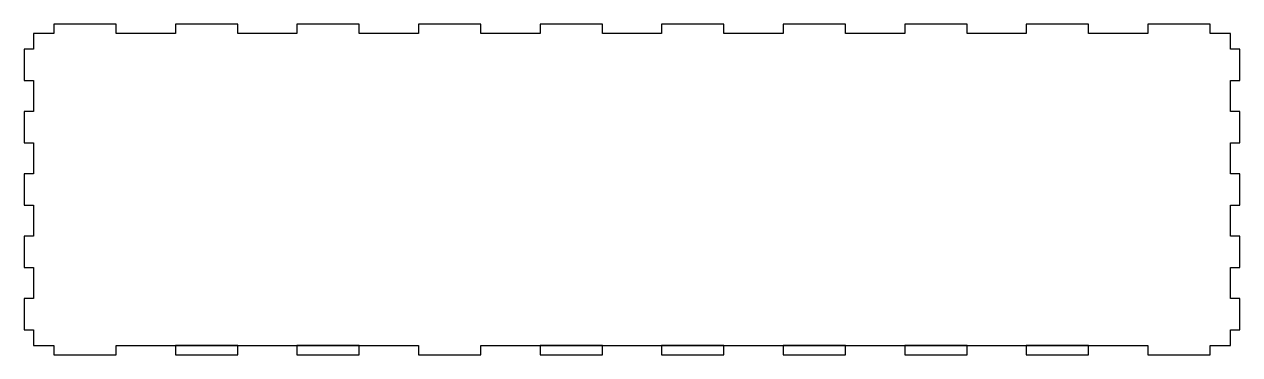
# Model space of a CAD drawing. Header units: metres. Extents: x -3 to 387, y -103 to 3.
import ezdxf

# ---------------------------------------------------------------- set-up
doc = ezdxf.new("R2010")
doc.units = ezdxf.units.M

msp = doc.modelspace()

# ---------------------------------------------------------------- linework, layer by layer
for p, q in [((6.5, 0), (0, 0)), ((0, 0), (0, -5)), ((26.5, 3), (6.5, 3)), ((6.5, 3), (6.5, 0)), ((26.5, 0), (26.5, 3)), ((45.5, 0), (26.5, 0)), ((65.5, 3), (45.5, 3)), ((45.5, 3), (45.5, 0)), ((65.5, 0), (65.5, 3)), ((84.5, 0), (65.5, 0)), ((104.5, 3), (84.5, 3)), ((84.5, 3), (84.5, 0)), ((104.5, 0), (104.5, 3)), ((123.5, 0), (104.5, 0)), ((143.5, 3), (123.5, 3)), ((123.5, 3), (123.5, 0)), ((143.5, 0), (143.5, 3)), ((162.5, 0), (143.5, 0)), ((182.5, 3), (162.5, 3)), ((162.5, 3), (162.5, 0)), ((182.5, 0), (182.5, 3)), ((201.5, 0), (182.5, 0)), ((221.5, 3), (201.5, 3)), ((201.5, 3), (201.5, 0)), ((221.5, 0), (221.5, 3)), ((240.5, 0), (221.5, 0)), ((260.5, 3), (240.5, 3)), ((240.5, 3), (240.5, 0)), ((260.5, 0), (260.5, 3)), ((279.5, 0), (260.5, 0)), ((299.5, 3), (279.5, 3)), ((279.5, 3), (279.5, 0)), ((299.5, 0), (299.5, 3)), ((318.5, 0), (299.5, 0)), ((338.5, 3), (318.5, 3)), ((318.5, 3), (318.5, 0)), ((338.5, 0), (338.5, 3)), ((357.5, 0), (338.5, 0)), ((377.5, 3), (357.5, 3)), ((357.5, 3), (357.5, 0)), ((377.5, 0), (377.5, 3)), ((384, 0), (377.5, 0)), ((384, -5), (384, 0)), ((0, -5), (-2.99998, -5)), ((-2.99998, -5), (-2.99998, -15)), ((387, -5), (384, -5)), ((387, -15), (387, -5)), ((-2.99998, -15), (0, -15)), ((0, -15), (0, -25)), ((384, -25), (384, -15)), ((384, -15), (387, -15)), ((0, -25), (-2.99998, -25)), ((-2.99998, -25), (-2.99998, -35)), ((387, -25), (384, -25)), ((387, -35), (387, -25)), ((-2.99998, -35), (0, -35)), ((0, -35), (0, -45)), ((384, -45), (384, -35)), ((384, -35), (387, -35)), ((0, -45), (-2.99998, -45)), ((-2.99998, -45), (-2.99998, -55)), ((387, -45), (384, -45)), ((387, -55), (387, -45)), ((-2.99998, -55), (0, -55)), ((0, -55), (0, -65)), ((384, -65), (384, -55)), ((384, -55), (387, -55)), ((0, -65), (-2.99998, -65)), ((-2.99998, -65), (-2.99998, -75)), ((387, -65), (384, -65)), ((387, -75), (387, -65)), ((-2.99998, -75), (0, -75)), ((0, -75), (0, -85)), ((384, -85), (384, -75)), ((384, -75), (387, -75)), ((-2.99998, -85), (-3, -95)), ((0, -85), (-2.99998, -85)), ((387, -85), (384, -85)), ((387, -95), (387, -85)), ((-3, -95), (0, -95)), ((0, -95), (0, -100)), ((384, -100), (384, -95)), ((384, -95), (387, -95)), ((0, -100), (6.5, -100)), ((6.5, -100), (6.5, -103)), ((26.5, -103), (26.5, -100)), ((26.5, -100), (123.5, -100)), ((65.5, -100), (45.5, -100)), ((45.5, -100), (45.5, -103)), ((65.5, -103), (65.5, -100)), ((104.5, -100), (84.5, -100)), ((84.5, -100), (84.5, -103)), ((104.5, -103), (104.5, -100)), ((123.5, -100), (123.5, -103)), ((143.5, -103), (143.5, -100)), ((143.5, -100), (357.5, -100)), ((182.5, -100), (162.5, -100)), ((162.5, -100), (162.5, -103)), ((182.5, -103), (182.5, -100)), ((221.5, -100), (201.5, -100)), ((201.5, -100), (201.5, -103)), ((221.5, -103), (221.5, -100)), ((260.5, -100), (240.5, -100)), ((240.5, -100), (240.5, -103)), ((260.5, -103), (260.5, -100)), ((299.5, -100), (279.5, -100)), ((279.5, -100), (279.5, -103)), ((299.5, -103), (299.5, -100)), ((338.5, -100), (318.5, -100)), ((318.5, -100), (318.5, -103)), ((338.5, -103), (338.5, -100)), ((357.5, -100), (357.5, -103)), ((377.5, -103), (377.5, -100)), ((377.5, -100), (384, -100)), ((6.5, -103), (26.5, -103)), ((45.5, -103), (65.5, -103)), ((84.5, -103), (104.5, -103)), ((123.5, -103), (143.5, -103)), ((162.5, -103), (182.5, -103)), ((201.5, -103), (221.5, -103)), ((240.5, -103), (260.5, -103)), ((279.5, -103), (299.5, -103)), ((318.5, -103), (338.5, -103)), ((357.5, -103), (377.5, -103))]:
    msp.add_line(p, q)

doc.saveas('drawing.dxf')
